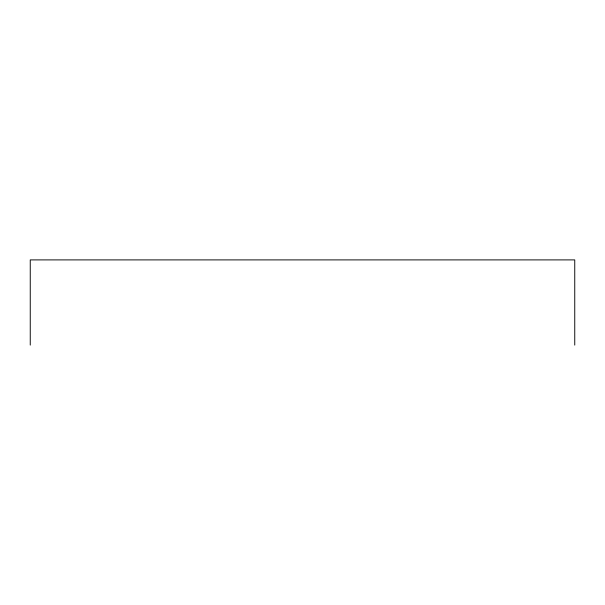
<?xml version="1.0" encoding="UTF-8"?>
<svg xmlns="http://www.w3.org/2000/svg" width="605" height="605" viewBox="0 0 605 605"><rect width="100%" height="100%" fill="white"/><g stroke="black" fill="none" stroke-linecap="round" stroke-linejoin="round"><path stroke-width="0.91" d="M574.75 345.1L574.75 259.9L30.25 259.9L30.25 345.1"/></g></svg>
